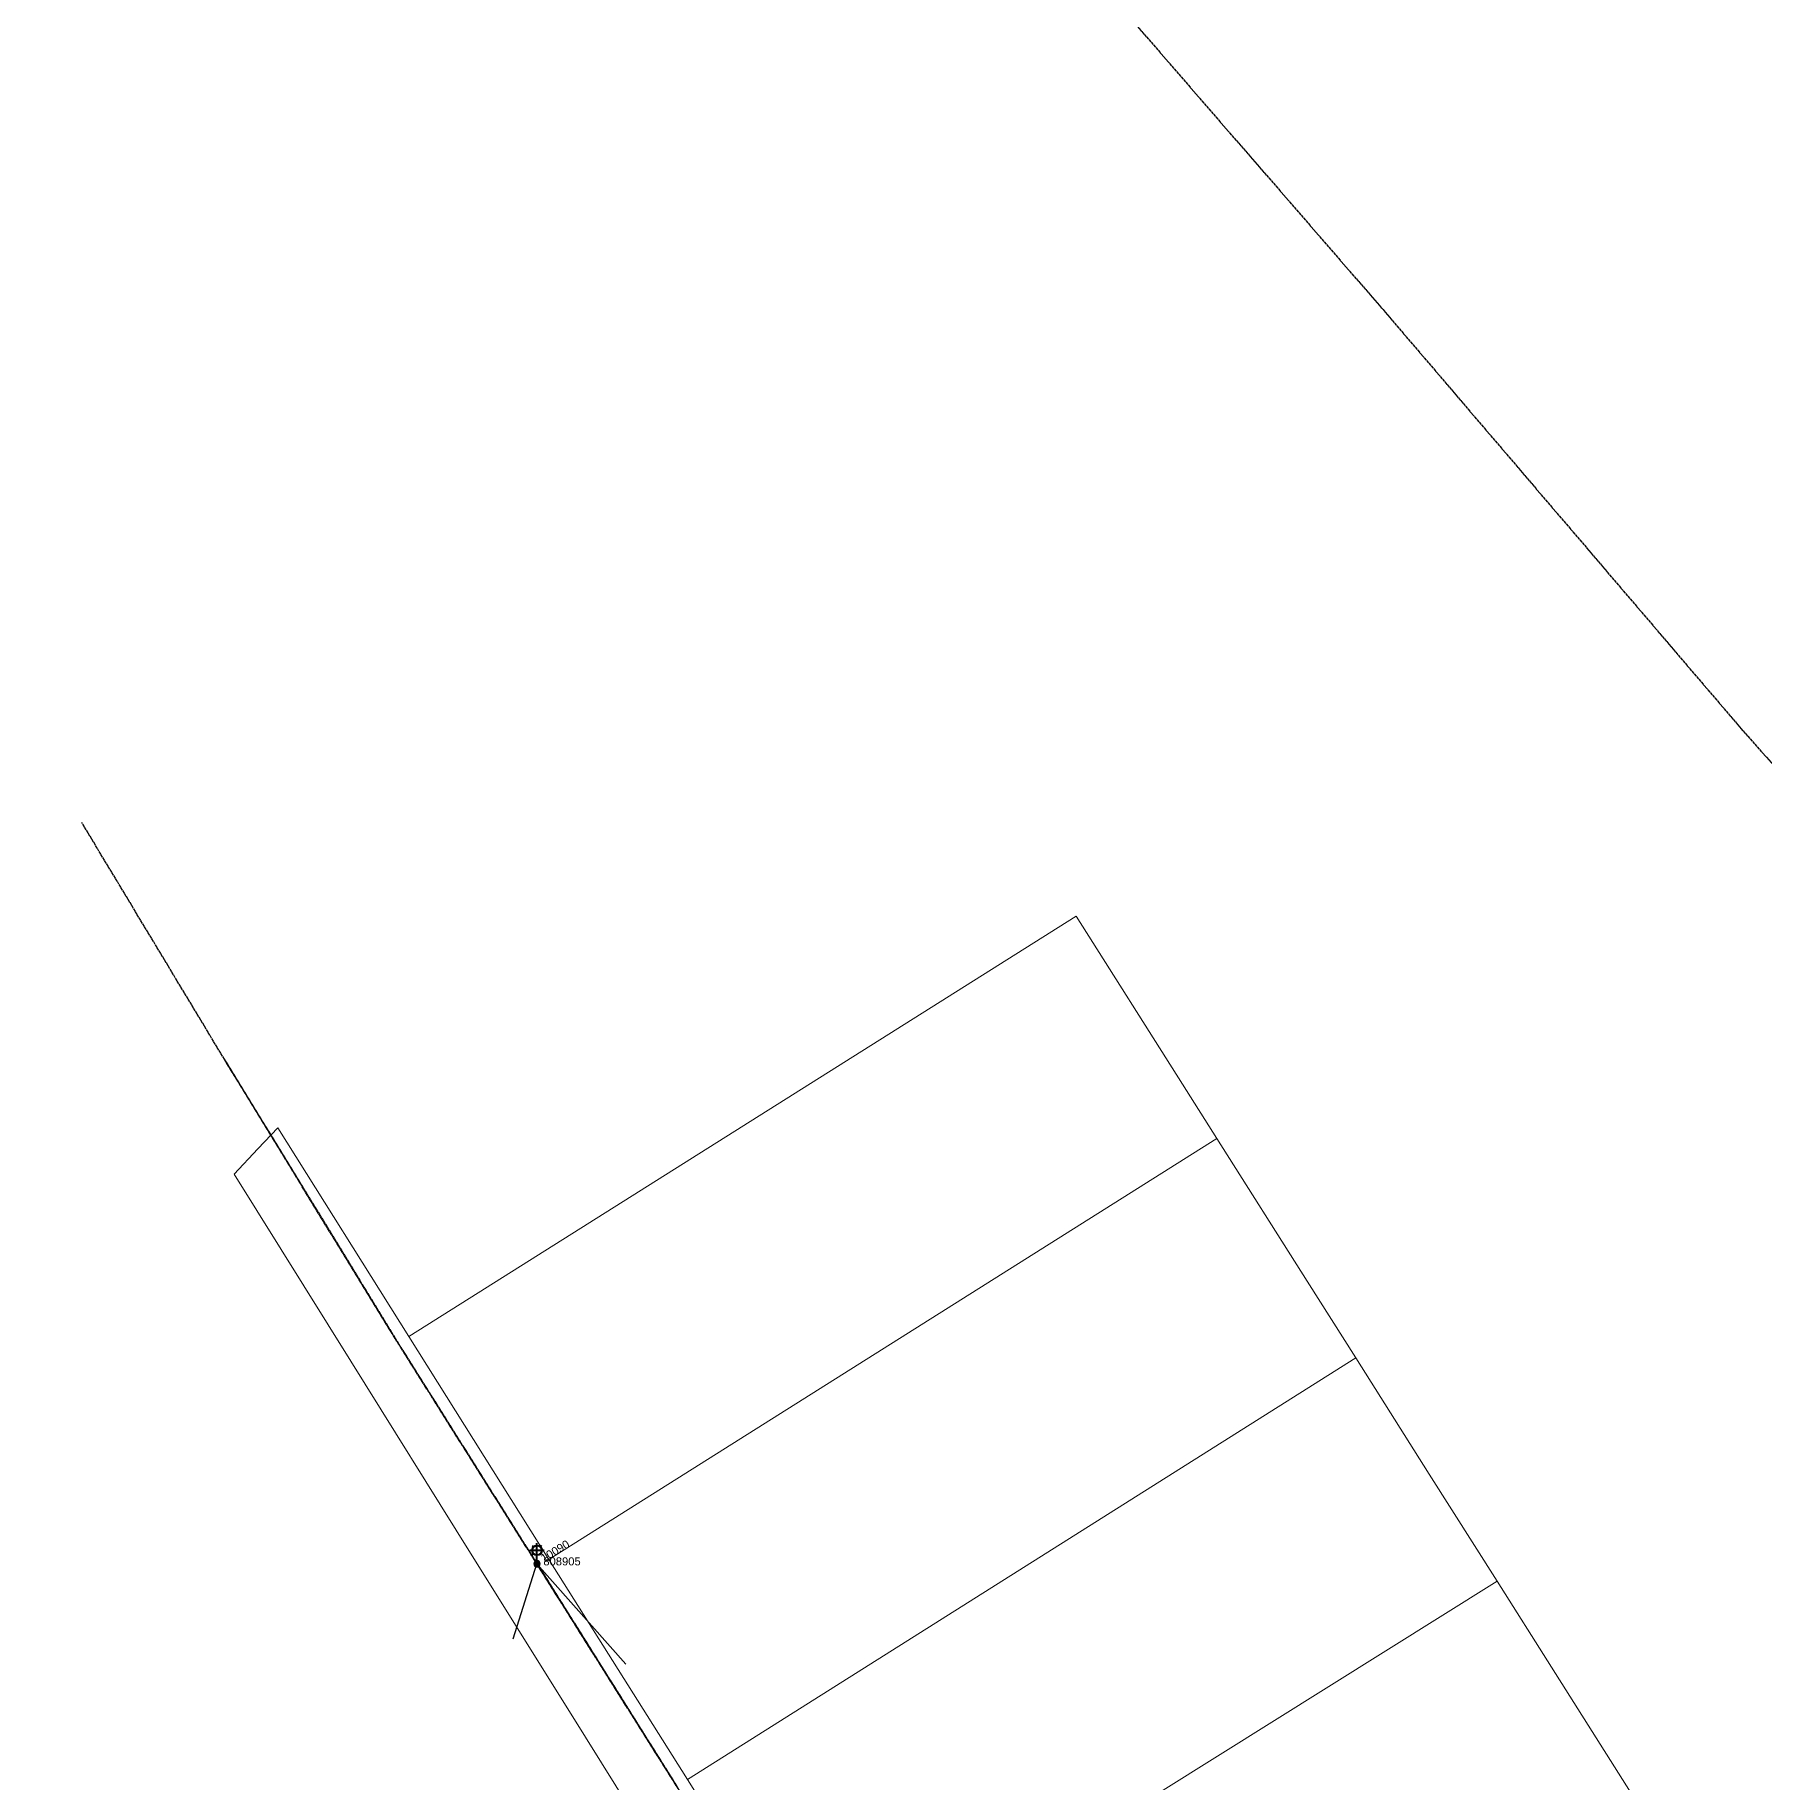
# Model space of a CAD drawing. Header units: metres. Extents: x 303957 to 307239, y 6268736 to 6272503.
# Drawn here: x 305051 to 305591, y 6270312 to 6270858 of the extents above; entities that cross this region are included whole.
import ezdxf
from ezdxf.enums import TextEntityAlignment as Align

# ---------------------------------------------------------------- set-up
doc = ezdxf.new("R2010")
doc.units = ezdxf.units.M
doc.linetypes.add('Cable Exist OH', pattern=[1, 1, 0])
doc.layers.get('0').update_dxf_attribs({"color": 6})
doc.layers.add('Cadastre Land Parcels_SP_EXT', color=9, linetype='Continuous', lineweight=5)
doc.layers.add('Cadastre Roads_SP_EXT', color=9, linetype='Continuous', lineweight=5)
for name, color, linetype in [('Equip_SP_SL_EXT', 7, 'Continuous'), ('Mains_HV_EXT', 7, 'Continuous'), ('Mains_LV_EXT', 7, 'Continuous'), ('Mains_SL_EXT', 7, 'Continuous'), ('Mains_SL_MOD', 3, 'Continuous'), ('Mains_TR_EXT', 7, 'Continuous'), ('Services_SP_EXT', 7, 'Continuous'), ('SupportsOH_SP_TR_HV_LV_SL_EXT', 7, 'Continuous')]:
    doc.layers.add(name, color=color, linetype=linetype)
doc.styles.add('iecARIAL', font='arial.ttf', dxfattribs={"height": 2})
doc.styles.add('POLE_LABEL', font='arial.ttf')
doc.styles.get("Standard").update_dxf_attribs({"font": 'arial.ttf'})

# ---------------------------------------------------------------- blocks, each defined once
blk = doc.blocks.new('SL_LANTERN_EXT')
at = {"lineweight": 40}
for p, q in [((-1.46, 5.68), (-1.06, 5.28)), ((0, 1.97), (0, 6.47)), ((1.46, 5.68), (1.06, 5.28)), ((-2.25, 4.22), (2.25, 4.22)), ((-1.46, 2.76), (-1.06, 3.16)), ((0, 0), (0, 2.72)), ((1.46, 2.76), (1.06, 3.16))]:
    blk.add_line(p, q, dxfattribs=at)
blk.add_circle((0, 4.22), 1.5, dxfattribs=at)
at = {"style": 'iecARIAL', "flags": 8}
blk.add_attdef('ASSET_NUM', (1.5, 1.5), '', height=2.5, dxfattribs=at)
for tag, p, height, flags in [('OPERATING_VOLTAGE', (0.98, -1.65), 0.2, 9), ('ORIENTATION', (0.98, -1.85), 0.2, 9), ('OWNED_BY', (0.98, -2.05), 0.2, 9), ('STATE', (0.98, -2.25), 0.2, 9), ('CONSTRUCTED_VOLTAGE', (0.98, -0.65), 0.2, 9), ('CONTROL_TYPE', (0.98, -0.85), 0.2, 9), ('LANTERN_PURPOSE', (0.98, -1.05), 0.2, 9), ('LANTERN_TYPE', (0.98, -1.25), 0.2, 9), ('NO_PHASES', (0.98, -1.45), 0.2, 9), ('USAGE', (0.98, -2.45), 0.2, 9), ('CEXIST', (0.98, -2.65), 0.2, 9), ('CNEW', (0.98, -2.85), 0.2, 9), ('CNUMBER', (0.98, -3.05), 0.2, 9), ('CREMOVE', (0.98, -3.25), 0.2, 9), ('CREPLACE', (0.98, -3.45), 0.2, 9), ('LKINGHEIGHT', (0.98, -3.65), 0.2, 9), ('LBRACKET', (0.98, -3.85), 0.2, 9), ('LBRACKETVOCAB', (0.98, -4.05), 0.2, 9), ('LCATEGORY', (0.98, -4.25), 0.2, 9), ('LCHARGE1', (0.98, -4.45), 0.2, 9), ('LCHARGE1PERCENT', (0.98, -4.65), 0.2, 9), ('LCHARGE2', (0.98, -4.85), 0.2, 9), ('LCHARGE2PERCENT', (0.98, -5.05), 0.2, 9), ('LCHARGE3', (0.98, -5.25), 0.2, 9), ('LCHARGE3PERCENT', (0.98, -5.45), 0.2, 9), ('LEXIST', (0.98, -5.65), 0.2, 9), ('LNUMBER', (2.18, -3.25), 2.5, 8), ('STREETNAME', (0.98, -9.25), 0.2, 9), ('SUBURB', (0.98, -9.45), 0.2, 1), ('LLAMP', (0.98, -5.85), 0.2, 9), ('LLAMPVOCAB', (0.98, -6.05), 0.2, 9), ('LMAST', (0.98, -6.25), 0.2, 9), ('LMASTVOCAB', (0.98, -6.45), 0.2, 9), ('LNEW', (0.98, -6.65), 0.2, 9), ('LANTNUMBER', (0.98, -6.85), 0.2, 9), ('LOUTREACH', (0.98, -7.25), 0.2, 9), ('LOUTREACHVOCAB', (0.98, -7.45), 0.2, 9), ('LRATECODE', (0.98, -7.65), 0.2, 9), ('LREMOVE', (0.98, -7.85), 0.2, 9), ('LREPLACE', (0.98, -8.05), 0.2, 9), ('LTYPE', (0.98, -8.25), 0.2, 9), ('LTYPEVOCAB', (0.98, -8.45), 0.2, 9), ('LEGEND', (0.98, -8.65), 0.2, 9), ('LOCATION', (0.98, -8.85), 0.2, 9), ('NOTES', (0.98, -9.05), 0.2, 9)]:
    blk.add_attdef(tag, p, '', height=height, dxfattribs=dict(flags=flags))
blk = doc.blocks.new('POLE_EXT')
blk.add_hatch(color=256).paths.add_polyline_path([(-1, 0, 1), (1, 0, 1)])
blk.add_lwpolyline([(-1, 0, 1), (1, 0, 1)], format="xyb", close=True)
for tag, height, flags, p in [('pNumber', 2.5, 8, (-17.84, 2.07)), ('OWNED_BY', 0.2, 9, (1.35, -0.4)), ('SPECIAL_USE', 0.2, 9, (1.35, -0.8)), ('STATE', 0.2, 9, (1.35, -1)), ('cLV', 0.2, 9, (1.35, -1.4)), ('hDepth', 0.2, 9, (1.35, -1.6)), ('hDia', 0.2, 9, (1.35, -1.8)), ('cHV', 0.2, 9, (1.35, -2)), ('cLinedev', 0.2, 9, (1.35, -3.4)), ('pExisting', 0.2, 9, (1.35, -3.8)), ('pFooting', 0.2, 9, (1.35, -4.4)), ('pNew', 0.2, 9, (1.35, -4.6)), ('pRelocate', 0.2, 9, (1.35, -5)), ('pRemove', 0.2, 9, (1.35, -5.2)), ('pReplace', 0.2, 9, (1.35, -5.4)), ('PARENT', 0.2, 9, (1.35, -0.6)), ('USAGE', 0.2, 9, (1.35, -1.2)), ('LBRACKET', 0.2, 9, (1.35, -2.2)), ('LExisting', 0.2, 9, (1.35, -2.4)), ('LANTNUMBER', 0.2, 9, (1.35, -2.6)), ('LOther', 0.2, 9, (1.35, -2.8)), ('LRemove', 0.2, 9, (1.35, -3)), ('LEGEND', 0.2, 9, (1.35, -3.2)), ('LOCATION', 0.2, 9, (1.35, -3.6)), ('PFNUMBER', 0.2, 9, (1.35, -4)), ('NEWPFNUMBER', 0.2, 9, (1.35, -4.2)), ('pStay', 0.2, 9, (1.35, -5.6)), ('pType', 0.2, 9, (1.35, -5.8)), ('cspan', 0.2, 9, (1.35, -6)), ('STREETNAME', 0.2, 9, (1.35, -6.2)), ('SUBURB', 0.2, 9, (1.35, -6.4)), ('OPERATED_BY', 0.2, 9, (1.36, -7.01)), ('NOTES', 0.2, 9, (1.35, -6.6)), ('MAINTAINED_BY', 0.2, 9, (1.36, -6.81))]:
    blk.add_attdef(tag, text='', height=height, dxfattribs=dict(flags=flags)).set_placement(p, align=Align.MIDDLE_LEFT)
at = {"style": 'POLE_LABEL'}
for tag, height, flags, p in [('STRUCTURE_PLANT_NUMBER', 0.2, 9, (1.35, 0.03)), ('ASSET_NUM', 2.5, 8, (2, 2)), ('STREET_CODE', 0.2, 9, (1.35, -0.2))]:
    blk.add_attdef(tag, text='', height=height, dxfattribs=dict(at, flags=flags)).set_placement(p, align=Align.MIDDLE_LEFT)
at = {"flags": 1}
blk.add_attdef('Z', (1.35, -7.33), '', height=0.2, dxfattribs=at)

msp = doc.modelspace()

# ---------------------------------------------------------------- linework, layer by layer
at = {"layer": 'Cadastre Land Parcels_SP_EXT', "linetype": 'Continuous'}
for points in [[(305420.26, 6270513.17), (305409.54, 6270530.07), (305376.3, 6270582.65), (305167.88, 6270451.33), (305211.65, 6270381.68), (305420.26, 6270513.17)], [(305463.61, 6270444.58), (305448.43, 6270468.61), (305420.26, 6270513.17), (305211.65, 6270381.68), (305254.9, 6270312.89), (305463.61, 6270444.58)], [(305298.36, 6270243.8), (305507.79, 6270374.81), (305486.53, 6270408.32), (305463.61, 6270444.58), (305254.9, 6270312.89), (305298.36, 6270243.8)], [(305524.7, 6270348.04), (305507.79, 6270374.81), (305298.36, 6270243.8), (305342.63, 6270173.44), (305551.43, 6270305.83), (305524.7, 6270348.04)]]:
    msp.add_lwpolyline(points, close=True, dxfattribs=at)
at = {"layer": 'Cadastre Roads_SP_EXT', "linetype": 'Continuous'}
msp.add_lwpolyline([(305298.36, 6270243.8), (305254.9, 6270312.89), (305211.65, 6270381.68), (305167.88, 6270451.33), (305167.88, 6270451.33), (305126.91, 6270516.47), (305120.75, 6270509.92), (305113.33, 6270502.02), (305149.77, 6270443.58), (305187.15, 6270383.6), (305218.53, 6270333.3), (305260.97, 6270265.28)], dxfattribs=at)
at = {"layer": 'Mains_HV_EXT', "linetype": 'Cable Exist OH'}
msp.add_lwpolyline([(305251.98, 6270310.08), (305162.65, 6270452.19), (305110.27, 6270537.91), (305065.7, 6270611.91)], dxfattribs=at)
at = {"layer": 'Mains_LV_EXT', "linetype": 'Cable Exist OH'}
for points in [[(305165.41, 6270447.83), (305207.89, 6270380.29)], [(305207.91, 6270380.34), (305251.81, 6270310.35)]]:
    msp.add_lwpolyline(points, dxfattribs=at)
at = {"layer": 'Mains_SL_EXT', "linetype": 'Cable Exist OH'}
msp.add_lwpolyline([(305110.21, 6270537.96), (305165.41, 6270447.83), (305207.89, 6270380.29)], dxfattribs=at)
at = {"layer": 'Mains_SL_MOD', "linetype": 'Cable Exist OH'}
msp.add_lwpolyline([(305208.18, 6270379.73), (305251.81, 6270310.35), (305295.21, 6270241.19)], dxfattribs=at)
at = {"layer": 'Mains_TR_EXT', "linetype": 'Cable Exist OH'}
msp.add_lwpolyline([(303957.08, 6272503.06), (304071.82, 6272371.4), (304222.56, 6272198.97), (304355.22, 6272047.57), (304510.39, 6271871.4), (304619.47, 6271746.96), (304794.89, 6271546.88), (304913.62, 6271410.9), (305074.52, 6271226.79), (305199.75, 6271084.72), (305321.86, 6270945.36), (305472.13, 6270772.08), (305583.87, 6270641.27), (305694.28, 6270517), (305846.39, 6270346.73), (305960.23, 6270216.32), (306082.66, 6270076.53)], dxfattribs=at)
at = {"layer": 'Services_SP_EXT'}
for points in [[(305200.42, 6270356.86), (305207.89, 6270380.29)], [(305235.69, 6270348.88), (305207.89, 6270380.29)]]:
    msp.add_lwpolyline(points, dxfattribs=at)

# ---------------------------------------------------------------- block references
at = {"layer": 'Equip_SP_SL_EXT'}
ref = msp.add_blockref('SL_LANTERN_EXT', (305207.89, 6270380.29), dxfattribs=at)
ref.add_attrib('ASSET_NUM', '10090', dxfattribs={"layer": '0', "height": 2.5, "rotation": 31.1256, "style": 'iecARIAL'}).set_placement((305209.39, 6270381.79), align=Align.MIDDLE_LEFT)
at = {"layer": 'SupportsOH_SP_TR_HV_LV_SL_EXT'}
ref = msp.add_blockref('POLE_EXT', (305207.89, 6270380.29), dxfattribs=at)
ref.add_attrib('ASSET_NUM', '808905', dxfattribs={"layer": '0', "height": 2.5, "style": 'POLE_LABEL'}).set_placement((305209.89, 6270381.04), align=Align.MIDDLE_LEFT)

doc.saveas('drawing.dxf')
